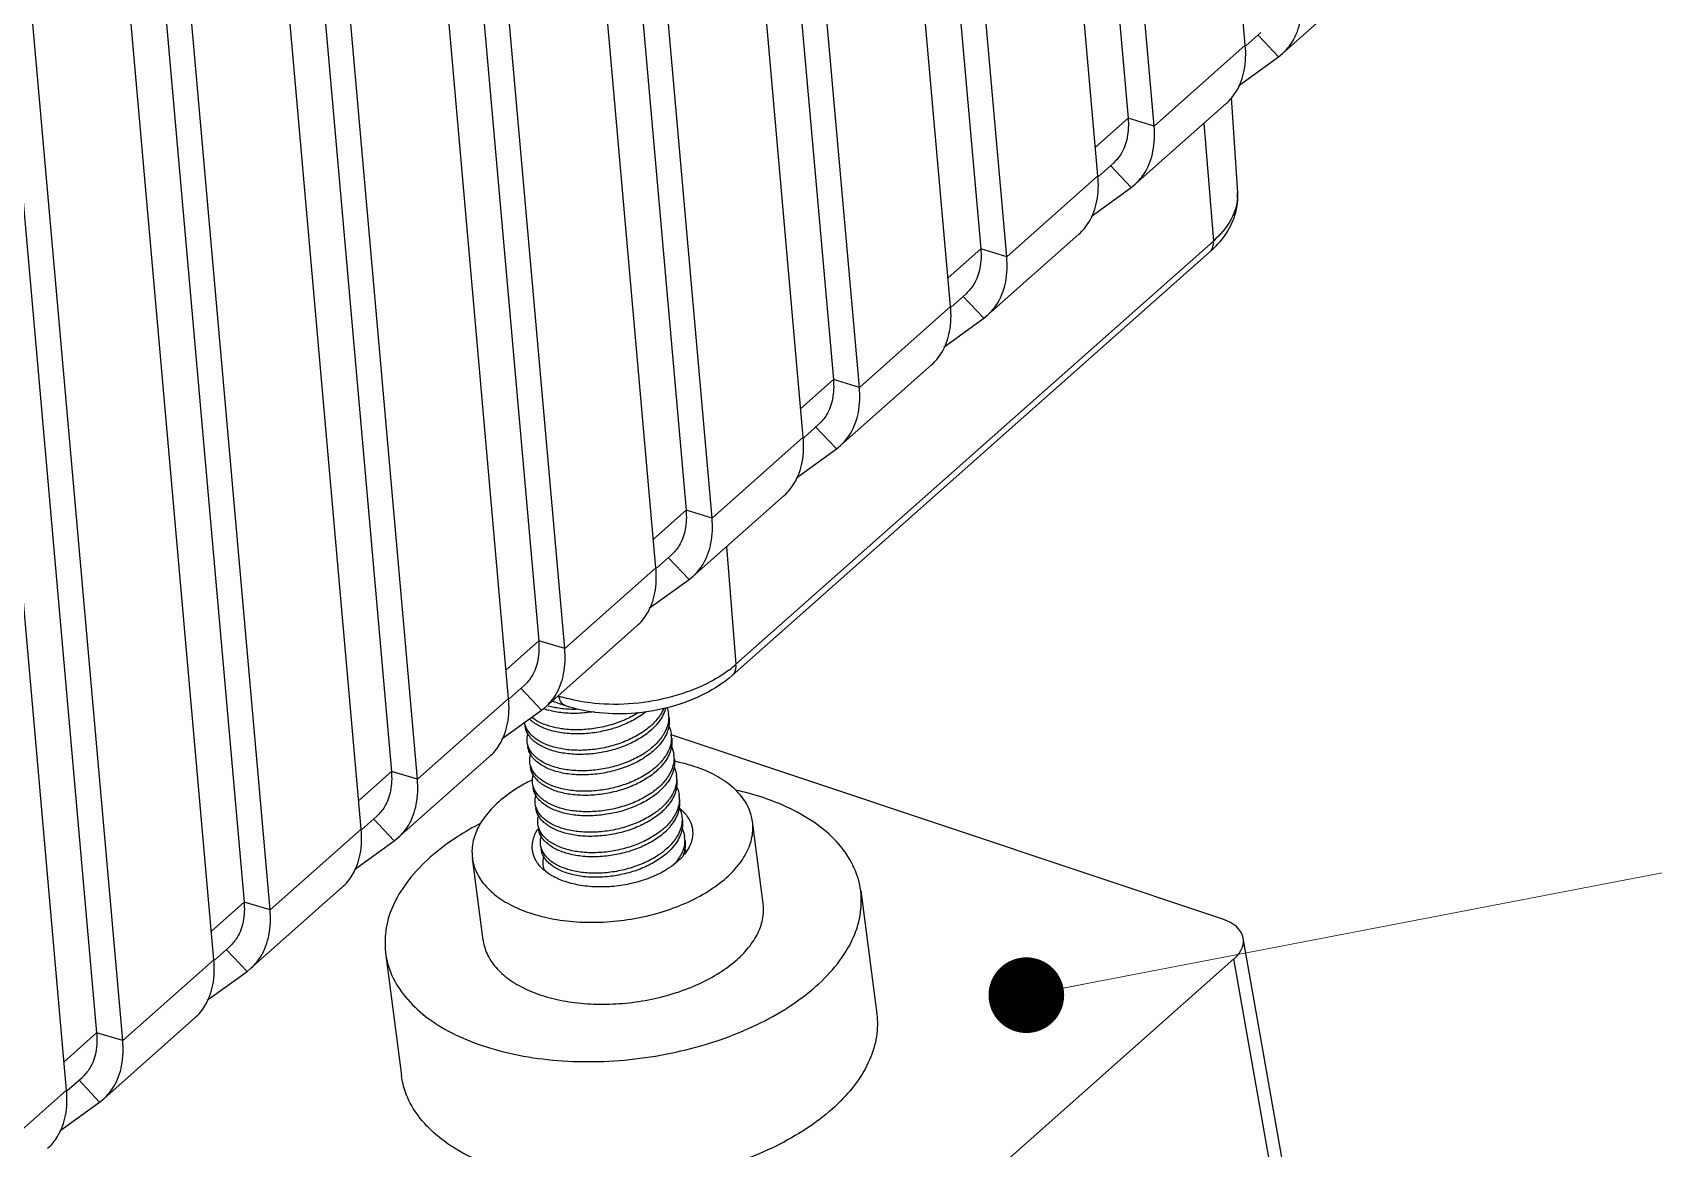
# Model space of a CAD drawing. Header units: millimetres. Extents: x 2015 to 2819, y -1311 to -752.
# Drawn here: x 2498.56 to 2521.75, y -1203.72 to -1187.75 of the extents above; entities that cross this region are included whole.
import ezdxf

# ---------------------------------------------------------------- set-up
doc = ezdxf.new("R2010")
doc.units = ezdxf.units.MM
doc.layers.add('02___PRT_ALL_AXES', color=7, linetype='Continuous')
doc.layers.add('06___PRT_ALL_SURFS', color=7, linetype='Continuous')
doc.layers.add('from', color=7, linetype='Continuous', lineweight=13)
doc.styles.add('宋体', font='SimSun.ttf')
doc.dimstyles.new('YanXiu', dxfattribs={"dimscale": 1.5, "dimtxt": 2.5, "dimasz": 2.2, "dimexe": 0.65, "dimexo": 0.65, "dimgap": 0.5, "dimtad": 1, "dimdsep": 46, "dimtxsty": '宋体', "dimcen": 0, "dimclrd": 3, "dimclre": 3, "dimclrt": 3, "dimazin": 2, "dimtfac": 1, "dimtofl": 0, "dimtmove": 0, "dimatfit": 3, "dimfxl": 1, "dimlwd": 5, "dimlwe": 5, "dimarcsym": 0})

# ---------------------------------------------------------------- blocks, each defined once
blk = doc.blocks.new('*u43')
at = {"color": 7, "linetype": 'Continuous'}
for p, q in [((187.5, -16.58), (188.291, -16.008)), ((187.355, -16.815), (187.479, -18.706)), ((186.816, -17.323), (187.002, -19.659)), ((184.579, -19.169), (185.371, -18.598)), ((186.929, -19.877), (177.467, -28.268)), ((187.002, -19.659), (177.54, -28.049)), ((181.659, -21.759), (182.451, -21.187)), ((178.738, -24.349), (179.53, -23.777)), ((177.354, -25.713), (177.54, -28.049)), ((174.164, -28.872), (173.894, -28.781)), ((187.19, -33.103), (176.258, -29.446)), ((189.369, -43.53), (187.596, -33.477)), ((178.171, -42.083), (187.411, -33.89)), ((189.185, -43.948), (187.411, -33.89))]:
    blk.add_line(p, q, dxfattribs=at)
for centre, radius, start, end in [((186.686, -18.764), 0.795, 357.0271, 4.1976), ((185.577, -18.349), 2.04, 311.5011, 317.48), ((176.04, -26.355), 2.263, 306.9179, 311.5221), ((174.937, -25.973), 2.851, 251.5263, 254.8823), ((174.205, -27.611), 1.398, 250.2089, 254.4093), ((175.003, -28.322), 1.271, 312.3387, 314.2443), ((175.67, -29.096), 0.538, 358.9404, 7.494), ((175.069, -28.46), 1.192, 314.2329, 316.9234), ((175.722, -29.502), 0.539, 358.9993, 7.518), ((175.056, -28.728), 1.271, 312.3387, 314.2443), ((175.122, -28.866), 1.191, 314.2331, 316.9162), ((175.776, -29.907), 0.538, 358.9404, 7.494), ((175.109, -29.134), 1.271, 312.3387, 314.2443), ((175.175, -29.272), 1.192, 314.2329, 316.9234), ((175.162, -29.54), 1.271, 312.3387, 314.2443), ((175.228, -29.678), 1.192, 314.2329, 316.9234), ((175.829, -30.313), 0.538, 358.9404, 7.494), ((175.882, -30.719), 0.538, 358.9338, 7.494), ((175.215, -29.946), 1.271, 312.3387, 314.2443), ((175.281, -30.084), 1.192, 314.2329, 316.9234), ((175.268, -30.352), 1.271, 312.3387, 314.2443), ((175.333, -30.489), 1.192, 314.2328, 316.9247), ((175.987, -31.531), 0.538, 358.9404, 7.494), ((175.32, -30.758), 1.271, 312.3387, 314.2443), ((175.386, -30.896), 1.192, 314.2329, 316.9234), ((175.994, -31.948), 0.585, 17.4972, 25.5355), ((174.12, -32.062), 0.392, 187.5608, 188.4394), ((175.552, -31.331), 1.026, 318.7392, 322.8704), ((175.635, -31.394), 0.922, 322.8645, 327.7523)]:
    blk.add_arc(centre, radius, start, end, dxfattribs=at)
blk.add_ellipse((186.606, -33.621), major_axis=(0.992, 0.129), ratio=0.573652, start_param=-0.702188, end_param=0.867923, dxfattribs=at)
for points, start_tangent, end_tangent in [([(187.48, -18.806), (187.358, -19.222)], (-0.051484, -0.998674), (-0.467398, -0.884047)), ([(187.479, -18.706), (187.439, -19.1)], (0.06549, -0.997853), (-0.259341, -0.965786)), ([(187.358, -19.222), (187.002, -19.659)], (-0.467398, -0.884047), (-0.748212, -0.663459)), ([(187.439, -19.1), (187.259, -19.499), (187.081, -19.728)], (-0.259341, -0.965786), (-0.674983, -0.737833)), ([(186.928, -19.876), (186.967, -19.833), (187.002, -19.659)], (0.758366, 0.651829), (-0.079413, 0.996842)), ([(177.467, -28.268), (176.916, -28.637)], (-0.748212, -0.663459), (-0.891205, -0.4536)), ([(177.399, -28.164), (176.985, -28.42)], (-0.799055, -0.601258), (-0.891172, -0.453666)), ([(177.466, -28.267), (177.505, -28.223), (177.54, -28.049)], (0.758366, 0.651829), (-0.079413, 0.996842)), ([(176.985, -28.42), (176.285, -28.688), (175.509, -28.827), (174.733, -28.823)], (-0.891172, -0.453666), (-0.994895, 0.10092)), ([(174.093, -28.929), (173.818, -28.876)], (-0.993783, 0.111334), (-0.962937, 0.269728)), ([(174.057, -28.763), (174.033, -28.677)], (-0.383669, 0.923471), (-0.171167, 0.985242)), ([(174.164, -28.869), (174.103, -28.832), (174.057, -28.763)], (-0.945911, 0.324425), (-0.383669, 0.923471)), ([(176.916, -28.637), (176.257, -28.889), (175.547, -29.016), (174.833, -29.012), (174.164, -28.872)], (-0.891205, -0.4536), (-0.948352, 0.31722)), ([(174.733, -28.823), (174.193, -28.725)], (-0.994895, 0.10092), (-0.965296, 0.261159)), ([(176.149, -28.91), (176.144, -28.926), (176.124, -28.989)], (-0.234836, -0.972035), (-0.357331, -0.933978)), ([(176.173, -28.903), (176.203, -29.025)], (0.347181, -0.937798), (0.130448, -0.991455)), ([(173.396, -29.332), (173.352, -29.199)], (-0.466861, 0.884331), (-0.153166, 0.988201)), ([(173.649, -29.274), (173.47, -29.153), (173.458, -29.141)], (-0.890054, 0.455854), (-0.72276, 0.691099)), ([(173.871, -29.282), (173.639, -29.193), (173.493, -29.1)], (-0.962937, 0.269728), (-0.780736, 0.624861)), ([(174.103, -29.01), (173.829, -28.958)], (-0.993783, 0.111334), (-0.962937, 0.269728)), ([(175.763, -28.983), (175.636, -29.077), (175.377, -29.219), (175.084, -29.328), (174.773, -29.398), (174.458, -29.428), (174.156, -29.416), (173.882, -29.364)], (-0.773285, -0.634058), (-0.962937, 0.269728)), ([(175.609, -29.006), (175.366, -29.138), (175.074, -29.246), (174.762, -29.317), (174.447, -29.347), (174.145, -29.335), (174.077, -29.326)], (-0.840758, -0.541411), (-0.989156, 0.14687)), ([(174.395, -28.941), (174.093, -28.929)], (-0.999599, -0.028313), (-0.993783, 0.111334)), ([(174.405, -29.022), (174.103, -29.01)], (-0.999599, -0.028313), (-0.993783, 0.111334)), ([(174.729, -28.991), (174.72, -28.992), (174.405, -29.022)], (-0.986867, -0.161535), (-0.999599, -0.028313)), ([(176.109, -28.92), (176.045, -29.044), (175.89, -29.232)], (-0.374098, -0.927389), (-0.716284, -0.697809)), ([(176.124, -28.989), (176.055, -29.125), (175.94, -29.274)], (-0.357331, -0.933978), (-0.682733, -0.730668)), ([(176.208, -29.105), (176.187, -29.251), (176.097, -29.45), (175.943, -29.638)], (-0.017357, -0.999849), (-0.716284, -0.697809)), ([(176.214, -29.107), (176.218, -29.148), (176.211, -29.266)], (0.130563, -0.99144), (-0.154643, -0.98797)), ([(173.418, -29.432), (173.407, -29.413), (173.361, -29.272)], (-0.509427, 0.860514), (-0.131568, 0.991307)), ([(175.859, -29.261), (175.678, -29.402), (175.419, -29.544), (175.127, -29.652), (174.815, -29.723), (174.5, -29.753), (174.198, -29.741), (173.924, -29.688), (173.692, -29.599), (173.513, -29.478), (173.396, -29.332)], (-0.739092, -0.673605), (-0.466861, 0.884331)), ([(173.404, -29.596), (173.401, -29.575), (173.416, -29.429)], (-0.131568, 0.991307), (0.266528, 0.963827)), ([(173.491, -29.528), (173.418, -29.432)], (-0.69163, 0.722252), (-0.509427, 0.860514)), ([(175.901, -29.314), (175.688, -29.483), (175.43, -29.625), (175.137, -29.734), (174.826, -29.804), (174.511, -29.834), (174.209, -29.822), (173.935, -29.77), (173.702, -29.68), (173.523, -29.559), (173.491, -29.528)], (-0.716284, -0.697809), (-0.69163, 0.722252)), ([(173.882, -29.364), (173.649, -29.274)], (-0.962937, 0.269728), (-0.890054, 0.455854)), ([(174.077, -29.326), (173.871, -29.282)], (-0.989156, 0.14687), (-0.962937, 0.269728)), ([(176.177, -29.394), (176.105, -29.536), (175.992, -29.68)], (-0.355816, -0.934556), (-0.682828, -0.730579)), ([(176.261, -29.511), (176.237, -29.668), (176.147, -29.861), (175.996, -30.044)], (-0.016884, -0.999857), (-0.716284, -0.697809)), ([(176.211, -29.266), (176.194, -29.343), (176.177, -29.394)], (-0.154643, -0.98797), (-0.355816, -0.934556)), ([(176.207, -29.264), (176.216, -29.284), (176.256, -29.431)], (0.426033, -0.904708), (0.130563, -0.99144)), ([(176.267, -29.513), (176.269, -29.538), (176.265, -29.668)], (0.130448, -0.991455), (-0.146749, -0.989174)), ([(173.449, -29.738), (173.404, -29.596)], (-0.466861, 0.884331), (-0.131568, 0.991307)), ([(173.469, -29.835), (173.417, -29.696), (173.414, -29.678)], (-0.501618, 0.86509), (-0.126427, 0.991976)), ([(175.912, -29.667), (175.731, -29.808), (175.472, -29.95), (175.179, -30.058), (174.868, -30.129), (174.553, -30.159), (174.251, -30.147), (173.977, -30.094), (173.745, -30.005), (173.566, -29.884), (173.449, -29.738)], (-0.739092, -0.673605), (-0.466861, 0.884331)), ([(173.456, -30.002), (173.454, -29.981), (173.471, -29.831)], (-0.131568, 0.991307), (0.275686, 0.961248)), ([(173.534, -29.923), (173.489, -29.867), (173.469, -29.835)], (-0.673555, 0.739137), (-0.501618, 0.86509)), ([(175.953, -29.72), (175.726, -29.899), (175.442, -30.049), (175.121, -30.159), (174.786, -30.223), (174.451, -30.24), (174.14, -30.21), (173.866, -30.136), (173.643, -30.018), (173.534, -29.923)], (-0.716284, -0.697809), (-0.673555, 0.739137)), ([(176.23, -29.801), (176.161, -29.937), (176.045, -30.086)], (-0.357331, -0.933978), (-0.682733, -0.730668)), ([(176.265, -29.668), (176.25, -29.738), (176.23, -29.801)], (-0.146749, -0.989174), (-0.357331, -0.933978)), ([(176.258, -29.666), (176.26, -29.671), (176.309, -29.837)], (0.431036, -0.902335), (0.130448, -0.991455)), ([(173.502, -30.144), (173.456, -30.002)], (-0.466861, 0.884331), (-0.131568, 0.991307)), ([(173.523, -30.244), (173.513, -30.225), (173.467, -30.084)], (-0.509427, 0.860514), (-0.131568, 0.991307)), ([(175.965, -30.073), (175.784, -30.213), (175.525, -30.356), (175.232, -30.464), (174.921, -30.535), (174.606, -30.565), (174.304, -30.553), (174.03, -30.5), (173.797, -30.411), (173.618, -30.29), (173.502, -30.144)], (-0.739092, -0.673605), (-0.466861, 0.884331)), ([(176.006, -30.126), (175.794, -30.295), (175.535, -30.437), (175.243, -30.546), (174.931, -30.616), (174.617, -30.646), (174.315, -30.634), (174.04, -30.582), (173.808, -30.492), (173.629, -30.371), (173.597, -30.339)], (-0.716284, -0.697809), (-0.69163, 0.722252)), ([(176.313, -29.917), (176.292, -30.063), (176.203, -30.262), (176.049, -30.45)], (-0.017357, -0.999849), (-0.716284, -0.697809)), ([(176.318, -30.074), (176.303, -30.144), (176.282, -30.207)], (-0.146749, -0.989174), (-0.357331, -0.933978)), ([(176.311, -30.072), (176.313, -30.077), (176.362, -30.243)], (0.431036, -0.902335), (0.130448, -0.991455)), ([(176.319, -29.919), (176.322, -29.944), (176.318, -30.074)], (0.130448, -0.991455), (-0.146749, -0.989174)), ([(173.509, -30.408), (173.507, -30.386), (173.522, -30.241)], (-0.131568, 0.991307), (0.266528, 0.963827)), ([(173.555, -30.55), (173.509, -30.408)], (-0.466861, 0.884331), (-0.131568, 0.991307)), ([(173.576, -30.65), (173.565, -30.631), (173.52, -30.49)], (-0.509427, 0.860514), (-0.131568, 0.991307)), ([(173.597, -30.339), (173.523, -30.244)], (-0.69163, 0.722252), (-0.509427, 0.860514)), ([(176.018, -30.479), (175.837, -30.619), (175.578, -30.762), (175.285, -30.87), (174.974, -30.941), (174.659, -30.971), (174.357, -30.959), (174.083, -30.906), (173.85, -30.817), (173.671, -30.696), (173.555, -30.55)], (-0.739092, -0.673605), (-0.466861, 0.884331)), ([(176.282, -30.207), (176.214, -30.343), (176.098, -30.492)], (-0.357331, -0.933978), (-0.682733, -0.730668)), ([(176.366, -30.323), (176.345, -30.469), (176.256, -30.668), (176.101, -30.856)], (-0.017357, -0.999849), (-0.716284, -0.697809)), ([(176.335, -30.613), (176.356, -30.55), (176.371, -30.48)], (0.357331, 0.933978), (0.146749, 0.989174)), ([(176.363, -30.478), (176.366, -30.483), (176.415, -30.649)], (0.431036, -0.902335), (0.130448, -0.991455)), ([(176.371, -30.48), (176.375, -30.35), (176.372, -30.325)], (0.146749, 0.989174), (-0.130448, 0.991455)), ([(173.562, -30.814), (173.56, -30.792), (173.575, -30.647)], (-0.131568, 0.991307), (0.266528, 0.963827)), ([(173.608, -30.956), (173.562, -30.814)], (-0.466861, 0.884331), (-0.131568, 0.991307)), ([(173.649, -30.745), (173.576, -30.65)], (-0.69163, 0.722252), (-0.509427, 0.860514)), ([(176.059, -30.532), (175.847, -30.701), (175.588, -30.843), (175.296, -30.952), (174.984, -31.022), (174.669, -31.052), (174.367, -31.04), (174.093, -30.987), (173.861, -30.898), (173.682, -30.777), (173.649, -30.745)], (-0.716284, -0.697809), (-0.69163, 0.722252)), ([(176.151, -30.898), (176.267, -30.749), (176.335, -30.613)], (0.682733, 0.730668), (0.357331, 0.933978)), ([(176.419, -30.729), (176.398, -30.875), (176.309, -31.074), (176.154, -31.262)], (-0.017471, -0.999847), (-0.716284, -0.697809)), ([(176.423, -30.886), (176.428, -30.754), (176.425, -30.731)], (0.14795, 0.988995), (-0.130273, 0.991478)), ([(173.629, -31.056), (173.618, -31.037), (173.573, -30.896)], (-0.509427, 0.860514), (-0.131568, 0.991307)), ([(176.071, -30.885), (175.889, -31.025), (175.631, -31.168), (175.338, -31.276), (175.027, -31.347), (174.712, -31.377), (174.41, -31.365), (174.136, -31.312), (173.903, -31.223), (173.724, -31.102), (173.608, -30.956)], (-0.739092, -0.673605), (-0.466861, 0.884331)), ([(173.615, -31.22), (173.613, -31.198), (173.628, -31.053)], (-0.131568, 0.991307), (0.266528, 0.963827)), ([(173.702, -31.151), (173.629, -31.056)], (-0.69163, 0.722252), (-0.509427, 0.860514)), ([(176.112, -30.938), (175.9, -31.107), (175.641, -31.249), (175.349, -31.358), (175.037, -31.428), (174.722, -31.458), (174.42, -31.446), (174.146, -31.393), (173.914, -31.304), (173.735, -31.183), (173.702, -31.151)], (-0.716284, -0.697809), (-0.69163, 0.722252)), ([(176.204, -31.304), (176.32, -31.154), (176.388, -31.019)], (0.682715, 0.730684), (0.357652, 0.933855)), ([(176.472, -31.136), (176.453, -31.275), (176.364, -31.477), (176.207, -31.668)], (-0.017785, -0.999842), (-0.716284, -0.697809)), ([(176.388, -31.019), (176.409, -30.954), (176.423, -30.886)], (0.357652, 0.933855), (0.14795, 0.988995)), ([(176.417, -30.885), (176.468, -31.055)], (0.429516, -0.903059), (0.130172, -0.991491)), ([(176.468, -31.055), (176.469, -31.072), (176.472, -31.136)], (0.130172, -0.991491), (-0.017785, -0.999842)), ([(176.478, -31.137), (176.481, -31.162), (176.476, -31.292)], (0.130448, -0.991455), (-0.146749, -0.989174)), ([(173.661, -31.362), (173.615, -31.22)], (-0.466861, 0.884331), (-0.131568, 0.991307)), ([(173.682, -31.462), (173.671, -31.443), (173.626, -31.302)], (-0.509427, 0.860514), (-0.131568, 0.991307)), ([(176.124, -31.291), (175.942, -31.431), (175.683, -31.574), (175.391, -31.682), (175.079, -31.753), (174.765, -31.783), (174.463, -31.771), (174.188, -31.718), (173.956, -31.629), (173.777, -31.508), (173.661, -31.362)], (-0.739092, -0.673605), (-0.466861, 0.884331)), ([(173.668, -31.626), (173.666, -31.604), (173.681, -31.459)], (-0.131568, 0.991307), (0.266528, 0.963827)), ([(173.755, -31.557), (173.682, -31.462)], (-0.69163, 0.722252), (-0.509427, 0.860514)), ([(176.165, -31.344), (175.953, -31.513), (175.694, -31.655), (175.401, -31.764), (175.09, -31.834), (174.775, -31.864), (174.473, -31.852), (174.199, -31.799), (173.967, -31.71), (173.788, -31.589), (173.755, -31.557)], (-0.716284, -0.697809), (-0.69163, 0.722252)), ([(176.441, -31.425), (176.372, -31.561), (176.257, -31.71)], (-0.357331, -0.933978), (-0.682733, -0.730668)), ([(176.476, -31.292), (176.462, -31.362), (176.441, -31.425)], (-0.146749, -0.989174), (-0.357331, -0.933978)), ([(176.469, -31.29), (176.471, -31.295), (176.52, -31.461)], (0.431036, -0.902335), (0.130448, -0.991455)), ([(173.714, -31.768), (173.668, -31.626)], (-0.466861, 0.884331), (-0.131568, 0.991307)), ([(173.735, -31.868), (173.724, -31.849), (173.678, -31.708)], (-0.509427, 0.860514), (-0.131568, 0.991307)), ([(176.176, -31.697), (175.995, -31.837), (175.736, -31.98), (175.444, -32.088), (175.132, -32.159), (174.818, -32.189), (174.515, -32.177), (174.241, -32.124), (174.009, -32.035), (173.83, -31.914), (173.714, -31.768)], (-0.739092, -0.673605), (-0.466861, 0.884331)), ([(176.218, -31.75), (176.006, -31.919), (175.747, -32.061), (175.454, -32.169), (175.143, -32.24), (174.828, -32.27), (174.526, -32.258), (174.252, -32.205), (174.019, -32.116), (173.84, -31.995), (173.808, -31.963)], (-0.716284, -0.697809), (-0.69163, 0.722252)), ([(176.525, -31.541), (176.504, -31.687), (176.415, -31.886)], (-0.017357, -0.999849), (-0.532942, -0.846152)), ([(176.529, -31.698), (176.514, -31.768), (176.485, -31.853)], (-0.146749, -0.989174), (-0.388769, -0.921335)), ([(176.531, -31.543), (176.534, -31.568), (176.529, -31.698)], (0.130448, -0.991455), (-0.146749, -0.989174)), ([(173.721, -32.032), (173.718, -32.01), (173.734, -31.865)], (-0.131568, 0.991307), (0.266528, 0.963827)), ([(173.749, -32.137), (173.721, -32.032)], (-0.383349, 0.923603), (-0.131568, 0.991307)), ([(173.808, -31.963), (173.735, -31.868)], (-0.69163, 0.722252), (-0.509427, 0.860514)), ([(180.331, -34.975), (180.341, -35.086), (180.303, -35.542), (180.137, -35.999), (179.848, -36.445), (179.444, -36.867)], (0.12975, -0.991547), (-0.748212, -0.663459)), ([(179.444, -36.867), (178.935, -37.254), (178.335, -37.597), (177.663, -37.884), (176.933, -38.108), (176.169, -38.264), (175.388, -38.347), (174.616, -38.355), (173.869, -38.287), (173.172, -38.146), (172.54, -37.934), (171.993, -37.659), (171.544, -37.327), (171.208, -36.949), (170.99, -36.532), (170.911, -36.201)], (-0.748212, -0.663459), (-0.12975, 0.991547))]:
    blk.add_spline(points, degree=3, dxfattribs=dict(at, start_tangent=start_tangent, end_tangent=end_tangent))
at = {"layer": '02___PRT_ALL_AXES', "color": 7, "linetype": 'Continuous'}
for p, q in [((178.08, -32.791), (177.869, -31.167)), ((172.527, -33.514), (172.316, -31.89)), ((180.014, -32.539), (180.331, -34.975)), ((170.593, -33.766), (170.911, -36.202))]:
    blk.add_line(p, q, dxfattribs=at)
for centre, radius, start, end in [((175.105, -33.607), 3.64, 115.9893, 116.5314), ((175.881, -31.587), 0.869, 45.2953, 50.8254), ((175.939, -31.528), 0.788, 41.2882, 45.2696), ((174.288, -31.486), 0.848, 225.2582, 228.4376), ((174.309, -31.463), 0.879, 228.4209, 228.7469)]:
    blk.add_arc(centre, radius, start, end, dxfattribs=at)
for points, start_tangent, end_tangent in [([(177.869, -31.167), (177.842, -31.036), (177.704, -30.741), (177.465, -30.477), (177.136, -30.253), (176.728, -30.078), (176.32, -29.971)], (-0.12868, 0.991686), (-0.980899, 0.194518)), ([(173.479, -30.351), (173.201, -30.506), (172.839, -30.775)], (-0.894684, -0.446699), (-0.748212, -0.663459)), ([(172.839, -30.775), (172.563, -31.072), (172.384, -31.387), (172.31, -31.707), (172.316, -31.89)], (-0.748212, -0.663459), (0.12868, -0.991686)), ([(180.014, -32.539), (179.886, -32.09), (179.618, -31.661), (179.218, -31.278), (178.7, -30.952), (178.078, -30.692), (177.532, -30.541)], (-0.129296, 0.991606), (-0.975882, 0.218297)), ([(176.53, -31.008), (176.626, -31.149), (176.679, -31.322)], (0.659463, -0.751737), (0.130622, -0.991432)), ([(177.346, -32.282), (177.621, -31.985), (177.8, -31.67), (177.874, -31.349), (177.869, -31.167)], (0.748212, 0.663459), (-0.12868, 0.991686)), ([(172.483, -31.198), (172.021, -31.466), (171.481, -31.874)], (-0.887616, -0.460584), (-0.748212, -0.663459)), ([(173.506, -31.735), (173.503, -31.708), (173.527, -31.5), (173.624, -31.3)], (-0.130622, 0.991432), (0.560068, 0.828446)), ([(176.679, -31.322), (176.682, -31.348), (176.658, -31.557), (176.644, -31.598)], (0.130622, -0.991432), (-0.352599, -0.935775)), ([(173.691, -32.088), (173.559, -31.908), (173.506, -31.735)], (-0.710081, 0.70412), (-0.130622, 0.991432)), ([(176.644, -31.598), (176.555, -31.764), (176.484, -31.855)], (-0.352599, -0.935775), (-0.661456, -0.749984)), ([(171.481, -31.874), (171.057, -32.32), (170.763, -32.792), (170.606, -33.275), (170.592, -33.754), (170.593, -33.766)], (-0.748212, -0.663459), (0.129296, -0.991606)), ([(172.316, -31.89), (172.342, -32.021), (172.48, -32.315), (172.719, -32.58), (173.049, -32.804), (173.457, -32.978), (173.928, -33.098), (174.444, -33.157), (174.984, -33.153), (175.529, -33.087), (176.057, -32.961), (176.548, -32.78), (176.983, -32.55), (177.346, -32.282)], (0.12868, -0.991686), (0.748212, 0.663459)), ([(176.218, -32.083), (176.14, -32.133), (175.847, -32.276), (175.516, -32.382), (175.164, -32.445), (174.809, -32.462), (174.468, -32.432), (174.158, -32.357), (173.894, -32.24), (173.73, -32.124)], (-0.831528, -0.555483), (-0.751802, 0.659388)), ([(176.38, -31.959), (176.218, -32.083)], (-0.748212, -0.663459), (-0.831528, -0.555483)), ([(176.484, -31.855), (176.38, -31.959)], (-0.661456, -0.749984), (-0.748212, -0.663459)), ([(179.126, -34.431), (179.55, -33.984), (179.845, -33.512), (180.001, -33.03), (180.015, -32.55), (180.014, -32.539)], (0.748212, 0.663459), (-0.129296, 0.991606)), ([(177.557, -33.906), (177.819, -33.627), (177.996, -33.331), (178.08, -33.03), (178.08, -32.791)], (0.748212, 0.663459), (-0.128259, 0.991741)), ([(172.527, -33.514), (172.537, -33.572), (172.641, -33.855), (172.835, -34.114), (173.114, -34.341), (173.467, -34.527), (173.883, -34.666), (174.347, -34.753), (174.844, -34.786), (175.356, -34.764), (175.867, -34.686), (176.359, -34.557), (176.814, -34.379), (177.218, -34.16), (177.557, -33.906)], (0.128259, -0.991741), (0.748212, 0.663459)), ([(170.593, -33.766), (170.721, -34.215), (170.99, -34.643), (171.389, -35.027), (171.908, -35.353), (172.529, -35.612), (173.235, -35.797), (174.004, -35.901), (174.812, -35.922), (175.636, -35.859), (176.449, -35.713), (177.227, -35.49), (177.947, -35.195), (178.586, -34.839), (179.126, -34.431)], (0.129296, -0.991606), (0.748212, 0.663459))]:
    blk.add_spline(points, degree=3, dxfattribs=dict(at, start_tangent=start_tangent, end_tangent=end_tangent))
at = {"layer": '06___PRT_ALL_SURFS', "color": 7, "linetype": 'Continuous'}
for p, q in [((187.635, -15.777), (185.43, 9.213)), ((185.827, -17.38), (183.623, 7.61)), ((183.157, 7.197), (185.312, -17.225)), ((184.715, -18.366), (182.51, 6.623)), ((182.907, -19.969), (180.702, 5.02)), ((180.237, 4.608), (182.392, -19.814)), ((181.794, -20.956), (179.59, 4.034)), ((179.987, -22.559), (177.782, 2.431)), ((177.317, 2.018), (179.471, -22.404)), ((178.874, -23.546), (176.669, 1.444)), ((177.066, -25.149), (174.861, -0.159)), ((174.396, -0.571), (176.551, -24.993)), ((175.954, -26.135), (173.749, -1.145)), ((174.146, -27.738), (171.941, -2.748)), ((171.476, -3.161), (173.63, -27.583)), ((173.033, -28.725), (170.828, -3.735)), ((171.225, -30.328), (169.021, -5.338)), ((168.555, -5.751), (170.71, -30.172)), ((170.113, -31.314), (167.908, -6.325)), ((168.305, -32.917), (166.1, -7.928)), ((165.635, -8.34), (167.79, -32.762)), ((167.192, -33.904), (164.988, -8.914)), ((165.385, -35.507), (163.18, -10.517)), ((162.715, -10.93), (164.869, -35.352)), ((164.272, -36.493), (162.067, -11.504)), ((190.178, -14.341), (188.371, -15.944)), ((187.644, -15.787), (187.942, -15.523)), ((188.291, -16.008), (187.881, -15.572)), ((185.827, -17.38), (187.635, -15.777)), ((188.291, -16.008), (188.371, -15.944)), ((187.258, -16.931), (185.45, -18.534)), ((184.665, -17.799), (185.312, -17.225)), ((185.827, -17.38), (185.312, -17.225)), ((184.724, -18.376), (185.022, -18.112)), ((185.371, -18.598), (184.961, -18.161)), ((182.907, -19.969), (184.715, -18.366)), ((185.371, -18.598), (185.45, -18.534)), ((184.338, -19.521), (182.53, -21.124)), ((181.744, -20.388), (182.392, -19.814)), ((182.907, -19.969), (182.392, -19.814)), ((181.803, -20.966), (182.101, -20.702)), ((182.451, -21.187), (182.04, -20.751)), ((179.987, -22.559), (181.794, -20.956)), ((182.451, -21.187), (182.53, -21.124)), ((181.417, -22.11), (179.61, -23.713)), ((178.824, -22.978), (179.471, -22.404)), ((179.987, -22.559), (179.471, -22.404)), ((178.883, -23.556), (179.181, -23.291)), ((179.53, -23.777), (179.12, -23.34)), ((177.066, -25.149), (178.874, -23.546)), ((179.53, -23.777), (179.61, -23.713)), ((178.497, -24.7), (176.689, -26.303)), ((175.903, -25.567), (176.551, -24.993)), ((177.066, -25.149), (176.551, -24.993)), ((175.963, -26.145), (176.261, -25.881)), ((176.61, -26.366), (176.199, -25.93)), ((174.146, -27.738), (175.954, -26.135)), ((176.61, -26.366), (176.689, -26.303)), ((175.818, -26.938), (176.61, -26.366)), ((175.577, -27.289), (173.769, -28.892)), ((172.983, -28.157), (173.63, -27.583)), ((174.146, -27.738), (173.63, -27.583)), ((173.042, -28.735), (173.34, -28.471)), ((173.689, -28.956), (173.279, -28.52)), ((171.225, -30.328), (173.033, -28.725)), ((173.689, -28.956), (173.769, -28.892)), ((172.898, -29.528), (173.689, -28.956)), ((172.656, -29.879), (170.848, -31.482)), ((170.063, -30.746), (170.71, -30.172)), ((171.225, -30.328), (170.71, -30.172)), ((170.122, -31.324), (170.42, -31.06)), ((170.769, -31.546), (170.359, -31.109)), ((168.305, -32.917), (170.113, -31.314)), ((170.769, -31.546), (170.848, -31.482)), ((169.977, -32.117), (170.769, -31.546)), ((167.142, -33.336), (167.79, -32.762)), ((168.305, -32.917), (167.79, -32.762)), ((169.736, -32.469), (167.928, -34.071)), ((167.202, -33.914), (167.499, -33.65)), ((167.849, -34.135), (167.438, -33.699)), ((165.385, -35.507), (167.192, -33.904)), ((167.057, -34.707), (167.849, -34.135)), ((167.849, -34.135), (167.928, -34.071)), ((166.815, -35.058), (165.008, -36.661)), ((164.222, -35.926), (164.869, -35.352)), ((165.385, -35.507), (164.869, -35.352)), ((164.281, -36.503), (164.579, -36.239)), ((164.928, -36.725), (164.518, -36.288)), ((162.464, -38.096), (164.272, -36.493)), ((164.137, -37.296), (164.928, -36.725)), ((164.928, -36.725), (165.008, -36.661))]:
    blk.add_line(p, q, dxfattribs=at)
for points, start_tangent, end_tangent in [([(188.571, -15.703), (188.727, -15.288), (188.748, -14.79)], (0.519328, 0.854575), (-0.087886, 0.996131)), ([(188.371, -15.944), (188.571, -15.703)], (0.746501, 0.665384), (0.519328, 0.854575)), ([(187.614, -16.275), (187.636, -15.777)], (0.190858, 0.981618), (-0.087886, 0.996131)), ([(187.258, -16.931), (187.458, -16.69), (187.614, -16.275)], (0.746503, 0.665382), (0.190858, 0.981618)), ([(185.312, -17.225), (185.295, -17.608), (185.176, -17.927), (185.022, -18.112)], (0.087886, -0.996131), (-0.746502, -0.665383)), ([(185.651, -18.293), (185.806, -17.878), (185.828, -17.38)], (0.519328, 0.854575), (-0.087886, 0.996131)), ([(185.45, -18.534), (185.651, -18.293)], (0.746501, 0.665384), (0.519328, 0.854575)), ([(184.694, -18.864), (184.715, -18.367)], (0.190858, 0.981618), (-0.087886, 0.996131)), ([(184.338, -19.52), (184.538, -19.279), (184.694, -18.864)], (0.746503, 0.665382), (0.190858, 0.981618)), ([(182.392, -19.814), (182.375, -20.197), (182.255, -20.516), (182.101, -20.702)], (0.087886, -0.996131), (-0.746502, -0.665383)), ([(182.73, -20.882), (182.886, -20.467), (182.907, -19.97)], (0.519328, 0.854575), (-0.087886, 0.996131)), ([(182.53, -21.123), (182.73, -20.882)], (0.746501, 0.665384), (0.519328, 0.854575)), ([(181.773, -21.454), (181.795, -20.956)], (0.190858, 0.981618), (-0.087886, 0.996131)), ([(181.417, -22.11), (181.618, -21.869), (181.773, -21.454)], (0.746503, 0.665382), (0.190858, 0.981618)), ([(179.471, -22.404), (179.455, -22.787), (179.335, -23.106), (179.181, -23.291)], (0.087886, -0.996131), (-0.746502, -0.665383)), ([(179.81, -23.472), (179.966, -23.057), (179.987, -22.559)], (0.519328, 0.854575), (-0.087886, 0.996131)), ([(178.853, -24.044), (178.874, -23.546)], (0.190858, 0.981618), (-0.087886, 0.996131)), ([(179.61, -23.713), (179.81, -23.472)], (0.746501, 0.665384), (0.519328, 0.854575)), ([(178.497, -24.7), (178.697, -24.458), (178.853, -24.044)], (0.746503, 0.665382), (0.190858, 0.981618)), ([(176.551, -24.993), (176.534, -25.376), (176.415, -25.695), (176.26, -25.881)], (0.087886, -0.996131), (-0.746502, -0.665383)), ([(176.889, -26.061), (177.045, -25.647), (177.067, -25.149)], (0.519328, 0.854575), (-0.087886, 0.996131)), ([(175.932, -26.633), (175.954, -26.135)], (0.190858, 0.981618), (-0.087886, 0.996131)), ([(176.689, -26.303), (176.889, -26.061)], (0.746501, 0.665384), (0.519328, 0.854575)), ([(175.576, -27.289), (175.777, -27.048), (175.932, -26.633)], (0.746503, 0.665382), (0.190858, 0.981618)), ([(173.63, -27.583), (173.614, -27.966), (173.494, -28.285), (173.34, -28.47)], (0.087886, -0.996131), (-0.746502, -0.665383)), ([(173.969, -28.651), (174.125, -28.236), (174.146, -27.738)], (0.519328, 0.854575), (-0.087886, 0.996131)), ([(173.012, -29.223), (173.034, -28.725)], (0.190858, 0.981618), (-0.087886, 0.996131)), ([(173.769, -28.892), (173.969, -28.651)], (0.746501, 0.665384), (0.519328, 0.854575)), ([(172.656, -29.879), (172.856, -29.638), (173.012, -29.223)], (0.746503, 0.665382), (0.190858, 0.981618)), ([(170.71, -30.172), (170.694, -30.555), (170.574, -30.874), (170.42, -31.06)], (0.087886, -0.996131), (-0.746502, -0.665383)), ([(171.049, -31.241), (171.204, -30.826), (171.226, -30.328)], (0.519328, 0.854575), (-0.087886, 0.996131)), ([(170.092, -31.812), (170.113, -31.314)], (0.190858, 0.981618), (-0.087886, 0.996131)), ([(170.848, -31.482), (171.049, -31.241)], (0.746501, 0.665384), (0.519328, 0.854575)), ([(169.736, -32.468), (169.936, -32.227), (170.092, -31.812)], (0.746503, 0.665382), (0.190858, 0.981618)), ([(167.79, -32.762), (167.773, -33.145), (167.653, -33.464), (167.499, -33.65)], (0.087886, -0.996131), (-0.746502, -0.665383)), ([(168.128, -33.83), (168.284, -33.415), (168.306, -32.917)], (0.519328, 0.854575), (-0.087886, 0.996131)), ([(167.171, -34.402), (167.193, -33.904)], (0.190858, 0.981618), (-0.087886, 0.996131)), ([(167.928, -34.071), (168.128, -33.83)], (0.746501, 0.665384), (0.519328, 0.854575)), ([(166.815, -35.058), (167.016, -34.817), (167.171, -34.402)], (0.746503, 0.665382), (0.190858, 0.981618)), ([(164.869, -35.352), (164.853, -35.735), (164.733, -36.054), (164.579, -36.239)], (0.087886, -0.996131), (-0.746502, -0.665383)), ([(165.208, -36.42), (165.364, -36.005), (165.385, -35.507)], (0.519328, 0.854575), (-0.087886, 0.996131)), ([(164.251, -36.992), (164.273, -36.494)], (0.190858, 0.981618), (-0.087886, 0.996131)), ([(165.008, -36.661), (165.208, -36.42)], (0.746501, 0.665384), (0.519328, 0.854575)), ([(163.895, -37.648), (164.095, -37.406), (164.251, -36.992)], (0.746503, 0.665382), (0.190858, 0.981618))]:
    blk.add_spline(points, degree=3, dxfattribs=dict(at, start_tangent=start_tangent, end_tangent=end_tangent))
at = {"layer": 'from', "color": 40}
blk.add_leader([(183.296, -34.607), (212.431, -28.996)], dimstyle='YanXiu', override={"dimasz": 1, "dimclrd": 40, "dimldrblk": 'Dot'}, dxfattribs=at)

msp = doc.modelspace()

# ---------------------------------------------------------------- block references
at = {"xscale": 0.7217100000000002, "yscale": 0.7217100000000002, "zscale": 0.7217100000000002}
msp.add_blockref('*u43', (2380.49, -1176.547), dxfattribs=at)

doc.saveas('drawing.dxf')
